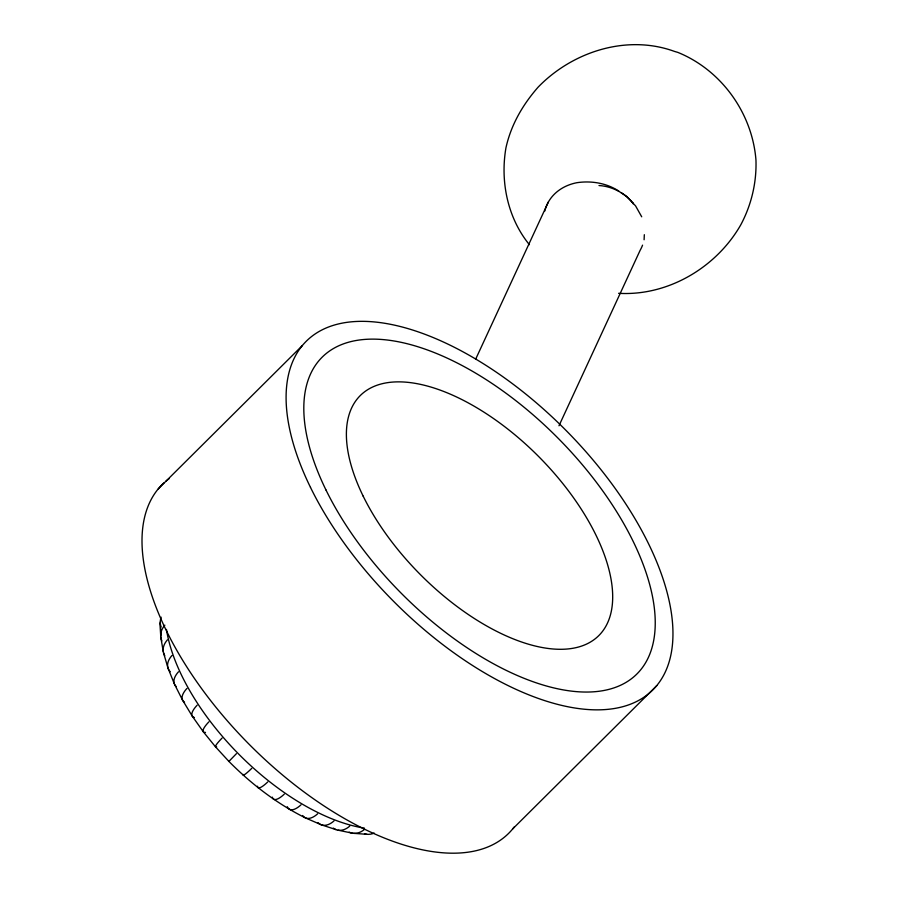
<?xml version="1.0" encoding="UTF-8"?>
<svg xmlns="http://www.w3.org/2000/svg" width="898" height="898" viewBox="0 0 898 898"><rect width="100%" height="100%" fill="white"/><g stroke="black" fill="none" stroke-linecap="round" stroke-linejoin="round"><path stroke-width="1.35" d="M644.102 239.755L644.326 234.692M475.57 359.38L548.364 202.016M558.983 425.764L640.173 250.228A53.173 43.385 24.8 0 0 642.553 245.154M236.421 753.669L228.9 761.414C251.216 783.92 276.64 803.508 305.051 817.708M158.228 488.882L302.39 345.517M512.623 828.977L656.786 685.612M229.518 760.932L228.9 761.414L215.576 746.923L203.341 731.825L192.408 716.357M618.599 293.32C668.101 296.228 716.548 267.368 740.839 224.725C751.39 204.924 756.711 182.597 755.959 160.091C752.311 113.238 721.464 70.089 677.799 52.376L674.645 51.467C627.029 34.023 572.598 51.579 538.149 87.117C522.715 104.74 511.029 124.788 505.944 147.833C500.141 181.564 507.561 217.911 529.405 244.705M598.988 185.538C611.987 186.279 624.626 192.935 632.865 203.004M353.554 833.322L366.945 834.321M338.097 830.19L352.42 833.187M336.088 829.651L321.192 824.768L305.758 818.033M618.812 191.094C606.554 183.035 591.187 180.532 576.785 182.721A53.15 43.362 24.8 0 0 544.749 211.12M621.046 192.599L626.624 196.348L635.571 205.889L641.711 216.8M192.127 715.919L182.586 700.193L174.683 684.59M168.151 668.482L174.347 683.838M632.877 203.015L633.112 203.801M163.503 652.723L167.859 667.573M160.854 637.569L163.279 651.679M160.259 622.056L160.686 635.245M160.293 623.302L160.72 636.413M514.217 826.979A245.794 121.387 45.2 0 1 253.449 748.584A245.794 121.387 45.2 0 1 163.975 482.855M166.074 481.036A245.794 121.387 45.2 0 1 169.374 478.477M364.352 828.102A169.183 83.548 45.2 0 1 166.467 629.431M216.687 746.968A24.01 2.941 -40.8 0 1 222.064 738.089M205.485 732.409A24.01 5.5 -37.2 0 1 208.908 721.835M184.561 702.157A24.01 10.338 -29.1 0 1 183.944 701.753M183.405 701.282A24.01 10.338 -29.1 0 1 186.964 688.407M176.244 686.555A24.01 12.527 -24.5 0 1 178.522 671.76M267.761 781.934A24.01 4.872 -51.6 0 1 257.58 786.21M251.732 768.374A24.01 2.29 -48 0 1 243.1 774.435M164.761 655.686A24.01 16.287 -13.2 0 1 167.387 639.892M161.876 640.936A24.01 17.803 -6 0 1 164.85 625.176M194.383 717.524A24.01 7.981 -33.3 0 1 197.145 705.188M333.977 820.94A24.01 14.054 -69 0 1 318.094 822.691M317.634 813.812A24.01 12.011 -64 0 1 302.671 815.507M300.987 804.844A24.01 9.766 -59.5 0 1 287.304 806.707M349.749 826.115A24.01 15.872 -74.9 0 1 333.326 828.102M364.689 829.236A24.01 17.455 -81.8 0 1 349.131 832.154M284.273 794.158A24.01 7.386 -55.4 0 1 272.352 797.143M170.261 671.715A24.01 14.525 -19.3 0 1 169.587 670.974M169.015 670.189A24.01 14.525 -19.3 0 1 171.967 655.506M374.185 833.063A24.01 18.746 89.9 0 1 364.509 833.928M161.023 627.006A24.01 19.026 2.7 0 1 161.135 617.162M310.495 487.412A245.794 121.387 45.2 0 0 645.64 696.029A245.794 121.387 45.2 0 0 482.63 363.263A245.794 121.387 45.2 0 0 310.495 487.412M325.985 489.994A223.288 110.263 45.2 0 0 630.43 679.494A223.288 110.263 45.2 0 0 482.349 377.216A223.288 110.263 45.2 0 0 325.985 489.994M363.196 496.19A169.183 83.548 45.2 0 0 593.881 639.78A169.183 83.548 45.2 0 0 481.687 410.734A169.183 83.548 45.2 0 0 363.196 496.19"/></g></svg>
